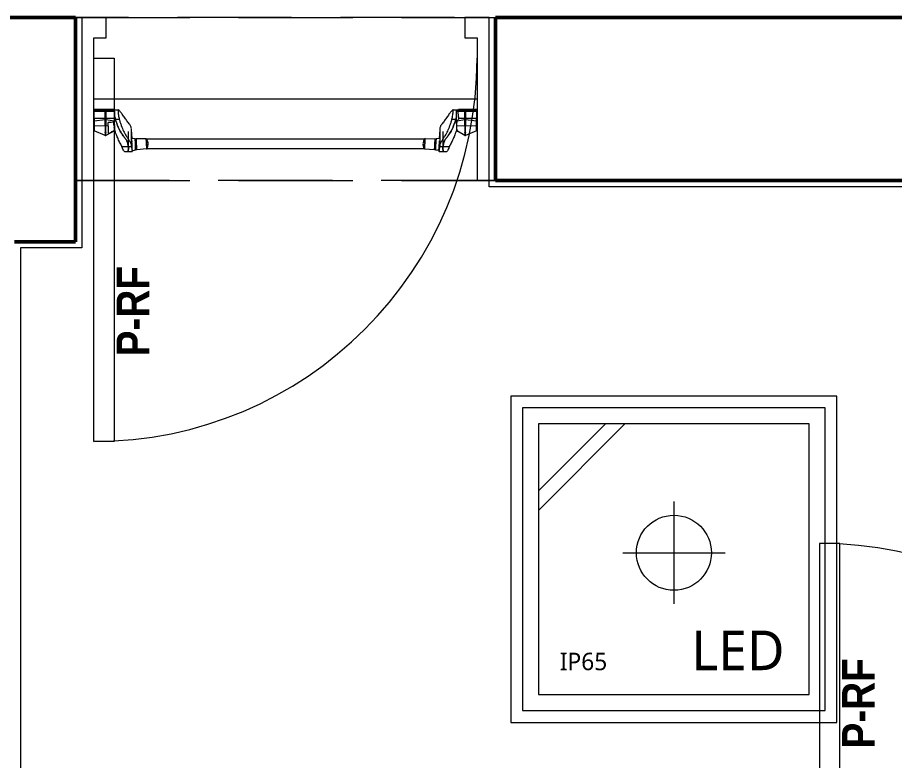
# Model space of a CAD drawing. Header units: metres. Extents: x -4 to 54.5, y -3.3 to 43.7.
# Drawn here: x 38.148 to 40.299, y 6.163 to 7.985 of the extents above; entities that cross this region are included whole.
import ezdxf

# ---------------------------------------------------------------- set-up
doc = ezdxf.new("R2010")
doc.units = ezdxf.units.M
doc.linetypes.add('Derribado', pattern=[0.4, 0.28, -0.12])
doc.layers.get('0').update_dxf_attribs({"color": 8})
for name, color, linetype, lineweight in [('A-ANNO-NOTE', 8, 'Continuous', 9), ('A-DETL', 8, 'Continuous', 9), ('A-DOOR', 8, 'Continuous', 9), ('A-DOOR-FRAM', 8, 'Continuous', 18), ('A-FLOR', 8, 'Continuous', 18), ('A-WALL', 8, 'Continuous', 9), ('S-COLS', 8, 'Continuous', 9)]:
    doc.layers.add(name, color=color, linetype=linetype, lineweight=lineweight)
doc.layers.add('IE-LUM-L-03-IP65', color=5, linetype='Continuous', lineweight=18, true_color=0x126b94)
doc.styles.add('Arial_B', font='arialbd.ttf', dxfattribs={"width": 0.85, "height": 0.08})
doc.styles.add('EI_LUM_REGULAR', font='OpenSans-Regular.ttf')

# ---------------------------------------------------------------- blocks, each defined once
blk = doc.blocks.new('ARQ-PuertaCortafuegoConBarraAntipanico - Pcf_1_00x2_425-5780695-NIV_A_S01_SÓTANO 1')
at = {"layer": 'A-DOOR', "lineweight": 18}
for p, q in [((-0.47, 0.1), (-0.42, 0.1)), ((-0.47, -0.84), (-0.47, 0.1)), ((-0.42, 0.1), (-0.42, -0.84)), ((-0.4422, -0.0257), (-0.4692, -0.0257)), ((-0.4422, -0.0258), (-0.4692, -0.0258)), ((-0.4692, -0.0283), (-0.4692, -0.0258)), ((-0.4422, -0.0283), (-0.4692, -0.0283)), ((-0.4692, -0.0283), (-0.4692, -0.0295)), ((-0.4692, -0.0295), (-0.4422, -0.0295)), ((-0.4692, -0.0477), (-0.4692, -0.0295)), ((-0.4406, -0.0257), (-0.4422, -0.0257)), ((-0.4422, -0.0257), (-0.4422, -0.0257)), ((-0.4422, -0.0258), (-0.4422, -0.0283)), ((-0.4422, -0.0283), (-0.4422, -0.0258)), ((-0.4422, -0.0258), (-0.4406, -0.0258)), ((-0.4422, -0.0295), (-0.4422, -0.0283)), ((-0.4422, -0.0283), (-0.4422, -0.0284)), ((-0.4406, -0.0283), (-0.4422, -0.0283)), ((-0.4422, -0.0289), (-0.4422, -0.0295)), ((-0.4422, -0.0295), (-0.4422, -0.0477)), ((-0.4422, -0.0477), (-0.4422, -0.0295)), ((-0.4406, -0.0295), (-0.4422, -0.0295)), ((-0.4406, -0.0257), (-0.4406, -0.0257)), ((-0.4199, -0.0257), (-0.4406, -0.0257)), ((-0.4406, -0.0258), (-0.4406, -0.0283)), ((-0.4406, -0.0283), (-0.4406, -0.0258)), ((-0.4199, -0.0258), (-0.4406, -0.0258)), ((-0.4406, -0.0284), (-0.4406, -0.0283)), ((-0.4406, -0.0283), (-0.4406, -0.0295)), ((-0.4199, -0.0283), (-0.4406, -0.0283)), ((-0.4406, -0.0295), (-0.4406, -0.0289)), ((-0.4406, -0.0295), (-0.4406, -0.0477)), ((-0.4406, -0.0295), (-0.4199, -0.0295)), ((-0.4406, -0.0477), (-0.4406, -0.0295)), ((-0.4353, -0.0262), (-0.4353, -0.0274)), ((-0.4235, -0.0262), (-0.4353, -0.0262)), ((-0.4353, -0.0274), (-0.4244, -0.0274)), ((-0.4353, -0.0276), (-0.4353, -0.0279)), ((-0.4203, -0.0276), (-0.4353, -0.0276)), ((-0.4353, -0.0279), (-0.4199, -0.0279)), ((-0.4242, -0.026), (-0.4199, -0.026)), ((-0.4199, -0.0279), (-0.4199, -0.0283)), ((-0.4199, -0.0295), (-0.4199, -0.0283)), ((-0.4199, -0.0295), (-0.4199, -0.0477)), ((-0.4198, -0.026), (-0.4102, -0.026)), ((0.4109, -0.026), (0.4205, -0.026)), ((0.4195, -0.0281), (0.4195, -0.0277)), ((0.4195, -0.06), (0.4195, -0.0281)), ((0.4206, -0.026), (0.4249, -0.026)), ((0.4401, -0.0283), (0.4207, -0.0283)), ((0.4228, -0.0267), (0.4216, -0.0272)), ((0.4222, -0.0295), (0.4401, -0.0295)), ((0.4401, -0.0257), (0.4246, -0.0257)), ((0.4401, -0.0258), (0.4246, -0.0258)), ((0.4418, -0.0257), (0.4401, -0.0257)), ((0.4401, -0.0257), (0.4401, -0.0257)), ((0.4401, -0.0258), (0.4401, -0.0283)), ((0.4401, -0.0283), (0.4401, -0.0258)), ((0.4401, -0.0258), (0.4418, -0.0258)), ((0.4401, -0.0295), (0.4401, -0.0283)), ((0.4401, -0.0283), (0.4401, -0.0284)), ((0.4418, -0.0283), (0.4401, -0.0283)), ((0.4401, -0.0289), (0.4401, -0.0295)), ((0.4401, -0.0295), (0.4401, -0.0477)), ((0.4401, -0.0477), (0.4401, -0.0295)), ((0.4418, -0.0295), (0.4401, -0.0295)), ((0.4688, -0.0257), (0.4418, -0.0257)), ((0.4418, -0.0257), (0.4418, -0.0257)), ((0.4418, -0.0283), (0.4418, -0.0258)), ((0.4688, -0.0258), (0.4418, -0.0258)), ((0.4418, -0.0258), (0.4418, -0.0283)), ((0.4418, -0.0283), (0.4418, -0.0295)), ((0.4688, -0.0283), (0.4418, -0.0283)), ((0.4418, -0.0284), (0.4418, -0.0283)), ((0.4418, -0.0295), (0.4418, -0.0289)), ((0.4418, -0.0477), (0.4418, -0.0295)), ((0.4418, -0.0295), (0.4688, -0.0295)), ((0.4418, -0.0295), (0.4418, -0.0477)), ((0.4688, -0.0258), (0.4688, -0.0283)), ((0.4688, -0.0295), (0.4688, -0.0283)), ((0.4688, -0.0295), (0.4688, -0.0477)), ((-0.4422, -0.0477), (-0.4692, -0.0477)), ((-0.4692, -0.0477), (-0.4692, -0.0544)), ((-0.4422, -0.0507), (-0.4692, -0.0544)), ((-0.4692, -0.0544), (-0.4692, -0.0667)), ((-0.4422, -0.0507), (-0.4422, -0.0477)), ((-0.4422, -0.0477), (-0.4422, -0.0507)), ((-0.4406, -0.0477), (-0.4422, -0.0477)), ((-0.4422, -0.0507), (-0.4422, -0.0494)), ((-0.4422, -0.0507), (-0.4422, -0.0659)), ((-0.4422, -0.0659), (-0.4422, -0.0507)), ((-0.4406, -0.0507), (-0.4406, -0.0477)), ((-0.4406, -0.0477), (-0.4406, -0.0507)), ((-0.4199, -0.0477), (-0.4406, -0.0477)), ((-0.4406, -0.0494), (-0.4406, -0.0507)), ((-0.4406, -0.0507), (-0.4406, -0.0659)), ((-0.4406, -0.0659), (-0.4406, -0.0507)), ((-0.4199, -0.0544), (-0.4406, -0.0507)), ((-0.4353, -0.0661), (-0.4353, -0.0578)), ((-0.4199, -0.0544), (-0.4199, -0.0477)), ((-0.4199, -0.0497), (-0.4174, -0.0497)), ((-0.4199, -0.0568), (-0.4199, -0.0544)), ((-0.4199, -0.0612), (-0.4199, -0.0627)), ((-0.4173, -0.0497), (-0.4078, -0.0497)), ((0.4085, -0.0497), (0.418, -0.0497)), ((0.4181, -0.0497), (0.4195, -0.0497)), ((0.4195, -0.06), (0.4195, -0.0623)), ((0.4195, -0.0623), (0.4195, -0.0667)), ((0.4401, -0.0507), (0.4212, -0.0541)), ((0.4401, -0.0477), (0.4248, -0.0477)), ((0.4401, -0.0507), (0.4401, -0.0477)), ((0.4401, -0.0477), (0.4401, -0.0507)), ((0.4418, -0.0477), (0.4401, -0.0477)), ((0.4401, -0.0507), (0.4401, -0.0494)), ((0.4401, -0.0507), (0.4401, -0.0659)), ((0.4401, -0.0659), (0.4401, -0.0507)), ((0.4418, -0.0477), (0.4418, -0.0494)), ((0.4418, -0.0477), (0.4418, -0.0507)), ((0.4688, -0.0477), (0.4418, -0.0477)), ((0.4418, -0.0507), (0.4418, -0.0477)), ((0.4418, -0.0659), (0.4418, -0.0507)), ((0.4688, -0.0544), (0.4418, -0.0507)), ((0.4418, -0.0507), (0.4418, -0.0659)), ((0.4688, -0.0544), (0.4688, -0.0477)), ((0.4688, -0.0667), (0.4688, -0.0544)), ((-0.4422, -0.0659), (-0.4692, -0.0667)), ((-0.4692, -0.0667), (-0.4692, -0.0779)), ((-0.4422, -0.0897), (-0.4692, -0.0779)), ((-0.4422, -0.0659), (-0.4422, -0.0817)), ((-0.4406, -0.0659), (-0.4422, -0.0659)), ((-0.4422, -0.0827), (-0.4422, -0.0816)), ((-0.4422, -0.083), (-0.4422, -0.0897)), ((-0.4406, -0.0817), (-0.4406, -0.0659)), ((-0.4353, -0.0661), (-0.4406, -0.0659)), ((-0.4199, -0.0779), (-0.4406, -0.0897)), ((-0.4406, -0.0816), (-0.4406, -0.0827)), ((-0.4406, -0.0897), (-0.4406, -0.083)), ((-0.4199, -0.0652), (-0.4199, -0.0765)), ((-0.4199, -0.0779), (-0.4199, -0.0765)), ((-0.3854, -0.1208), (-0.3854, -0.0792)), ((-0.3781, -0.1163), (-0.3781, -0.0731)), ((0.3787, -0.0731), (0.3787, -0.1163)), ((0.3861, -0.0792), (0.3861, -0.1208)), ((0.4401, -0.0659), (0.4195, -0.0667)), ((0.4195, -0.0667), (0.4195, -0.0719)), ((0.4401, -0.0897), (0.422, -0.0791)), ((0.4401, -0.0659), (0.4401, -0.0817)), ((0.4418, -0.0659), (0.4401, -0.0659)), ((0.4401, -0.0827), (0.4401, -0.0816)), ((0.4401, -0.083), (0.4401, -0.0897)), ((0.4688, -0.0667), (0.4418, -0.0659)), ((0.4418, -0.0817), (0.4418, -0.0659)), ((0.4688, -0.0779), (0.4418, -0.0897)), ((0.4418, -0.0816), (0.4418, -0.0827)), ((0.4418, -0.0897), (0.4418, -0.083)), ((0.4688, -0.0779), (0.4688, -0.0667)), ((-0.4422, -0.0897), (-0.4406, -0.0897)), ((-0.3692, -0.0977), (-0.3775, -0.0966)), ((-0.3764, -0.1059), (-0.3771, -0.099)), ((-0.3664, -0.0979), (-0.3684, -0.098)), ((-0.342, -0.0975), (-0.3664, -0.0979)), ((-0.342, -0.0975), (-0.3407, -0.0979)), ((0.3417, -0.0982), (-0.3413, -0.0982)), ((-0.3413, -0.1023), (-0.3413, -0.0982)), ((0.3425, -0.097), (0.3412, -0.0974)), ((0.3417, -0.0982), (0.3417, -0.1044)), ((0.3425, -0.097), (0.3669, -0.0974)), ((0.3669, -0.0974), (0.3689, -0.0976)), ((0.3779, -0.097), (0.3697, -0.0973)), ((0.3769, -0.0963), (0.3767, -0.0975)), ((0.4401, -0.0897), (0.4418, -0.0897)), ((-0.4013, -0.1167), (-0.3858, -0.1167)), ((-0.395, -0.1283), (-0.3874, -0.1283)), ((-0.3873, -0.1283), (-0.376, -0.1283)), ((-0.3857, -0.1167), (-0.3781, -0.1167)), ((-0.376, -0.1266), (-0.3678, -0.1247)), ((-0.376, -0.1283), (-0.3751, -0.1257)), ((-0.3751, -0.1253), (-0.3751, -0.1247)), ((-0.365, -0.1243), (-0.3671, -0.1243)), ((-0.3407, -0.1222), (-0.365, -0.1243)), ((-0.3413, -0.1212), (0.3417, -0.1212)), ((-0.3407, -0.1222), (-0.3395, -0.1217)), ((0.3412, -0.1218), (0.34, -0.1212)), ((0.3412, -0.1218), (0.3655, -0.1238)), ((0.3655, -0.1238), (0.3676, -0.1239)), ((0.3684, -0.1242), (0.3765, -0.1253)), ((0.3757, -0.1247), (0.3757, -0.123)), ((0.3757, -0.1247), (0.3758, -0.1253)), ((0.3758, -0.1257), (0.3767, -0.1283)), ((0.3764, -0.1174), (0.3764, -0.123)), ((0.3767, -0.1283), (0.388, -0.1283)), ((0.3787, -0.1167), (0.3864, -0.1167)), ((0.3865, -0.1167), (0.4019, -0.1167)), ((0.3881, -0.1283), (0.3957, -0.1283)), ((-0.42, -0.84), (-0.47, -0.84))]:
    blk.add_line(p, q, dxfattribs=at)
at = {"layer": 'A-DOOR', "lineweight": 18, "flags": 128}
for points in [[(0.4195, -0.0281), (0.4199, -0.0282), (0.4207, -0.0283)], [(0.4222, -0.0295), (0.4234, -0.0389), (0.4248, -0.0477)], [(-0.3762, -0.0963), (-0.3772, -0.086), (-0.3781, -0.0751)], [(0.3788, -0.0751), (0.3778, -0.086), (0.3769, -0.0963)], [(-0.3684, -0.098), (-0.369, -0.0979), (-0.3692, -0.0978)], [(-0.3407, -0.0979), (-0.3385, -0.1037), (-0.3376, -0.1069), (-0.3372, -0.1088)], [(0.3412, -0.0975), (0.339, -0.1032), (0.3381, -0.1064), (0.3377, -0.1084)], [(0.3689, -0.0976), (0.3695, -0.0975), (0.3697, -0.0973)], [(-0.3782, -0.1175), (-0.377, -0.1255), (-0.376, -0.1283)], [(-0.3671, -0.1243), (-0.3677, -0.1245), (-0.3678, -0.1247)], [(-0.3395, -0.1216), (-0.3379, -0.1157), (-0.3373, -0.1124), (-0.3371, -0.1104)], [(0.34, -0.1212), (0.3384, -0.1152), (0.3378, -0.112), (0.3376, -0.11)], [(0.3676, -0.1239), (0.3682, -0.124), (0.3683, -0.1242)], [(0.3767, -0.1283), (0.3777, -0.1255), (0.3788, -0.1175)]]:
    blk.add_lwpolyline(points, dxfattribs=at)
at = {"layer": 'A-DOOR', "lineweight": 18}
blk.add_arc((-0.47, 0.1), 0.94, 270, 360, dxfattribs=at)
for centre, major_axis, start_param, end_param in [((-0.3768, -0.1116), (-0.0008, 0.015), 3.714192, 5.173676), ((-0.3685, -0.1112), (-0.0007, 0.0135), 6.222091, 6.277116), ((-0.3685, -0.1112), (-0.0007, 0.0135), 3.714192, 6.070386), ((-0.3677, -0.1112), (-0.0007, 0.0132), 3.714192, 6.855784), ((-0.3677, -0.1112), (-0.0007, 0.0132), 0.572599, 1.169929), ((-0.3657, -0.1111), (-0.0007, 0.0132), 6.280511, 6.855784), ((-0.3657, -0.1111), (-0.0007, 0.0132), 0.572599, 3.144267), ((-0.3657, -0.1111), (-0.0007, 0.0132), 3.714192, 6.277935), ((-0.3413, -0.1098), (-0.0006, 0.0124), 3.714192, 6.283722), ((-0.3401, -0.1098), (-0.0006, 0.0119), 5.864478, 6.767088), ((-0.3401, -0.1098), (-0.0006, 0.0119), 4.775232, 5.73224), ((0.3406, -0.1093), (0.0006, 0.0119), 0.550945, 1.44545), ((0.3406, -0.1093), (0.0006, 0.0119), 5.710586, 6.772268), ((0.3419, -0.1094), (0.0006, 0.0124), 6.282648, 7.826661), ((0.3662, -0.1106), (0.0007, 0.0132), 0.00525, 2.568994), ((0.3662, -0.1106), (0.0007, 0.0132), 3.138918, 5.710586), ((0.3662, -0.1106), (0.0007, 0.0132), 5.710586, 6.28586), ((0.3682, -0.1107), (0.0007, 0.0132), 5.710586, 8.852179), ((0.369, -0.1108), (0.0007, 0.0135), 0.212799, 2.568994), ((0.3682, -0.1107), (0.0007, 0.0132), 5.113256, 5.710586), ((0.369, -0.1108), (0.0007, 0.0135), 0.002597, 0.061094), ((0.3772, -0.1112), (0.0007, 0.0141), 0.86827, 2.568994), ((-0.3685, -0.1112), (-0.0007, 0.0135), 2.928793, 3.714192), ((-0.3677, -0.1112), (-0.0007, 0.0132), 1.972043, 3.714192), ((-0.3657, -0.1111), (-0.0007, 0.0132), 3.146843, 3.714192), ((-0.3413, -0.1098), (-0.0006, 0.0124), 2.928793, 3.714192), ((-0.3401, -0.1098), (-0.0006, 0.0119), 3.714192, 4.733512), ((-0.3401, -0.1098), (-0.0006, 0.0119), 2.608853, 3.714192), ((0.3406, -0.1093), (0.0006, 0.0119), 1.615892, 2.568994), ((0.3406, -0.1093), (0.0006, 0.0119), 2.572338, 3.354392), ((0.3419, -0.1094), (0.0006, 0.0124), 1.550882, 2.568994), ((0.3419, -0.1094), (0.0006, 0.0124), 2.568994, 3.354392), ((0.3662, -0.1106), (0.0007, 0.0132), 2.568994, 3.136342), ((0.3682, -0.1107), (0.0007, 0.0132), 2.568994, 4.311143), ((0.369, -0.1108), (0.0007, 0.0135), 2.568994, 3.354392)]:
    blk.add_ellipse(centre, major_axis=major_axis, ratio=0.032529, start_param=start_param, end_param=end_param, dxfattribs=at)
for points in [[(-0.4244, -0.0278), (-0.4244, -0.0273), (-0.4244, -0.0269), (-0.4243, -0.0265)], [(-0.4243, -0.0265), (-0.4243, -0.0264), (-0.4242, -0.0262), (-0.4242, -0.026), (-0.4242, -0.026)], [(-0.4199, -0.026), (-0.4201, -0.0263), (-0.4202, -0.0268), (-0.4203, -0.0273)], [(-0.4202, -0.0273), (-0.4201, -0.0268), (-0.42, -0.0263), (-0.4198, -0.026)], [(-0.4102, -0.026), (-0.4103, -0.0263), (-0.4105, -0.0272), (-0.4107, -0.029), (-0.4107, -0.0311), (-0.4106, -0.0327), (-0.4105, -0.0335)], [(-0.4105, -0.0335), (-0.4103, -0.0353), (-0.4099, -0.039), (-0.409, -0.0445), (-0.4083, -0.048), (-0.4078, -0.0497)], [(-0.3942, -0.0463), (-0.3964, -0.043), (-0.4005, -0.0371), (-0.406, -0.0301), (-0.4089, -0.0271), (-0.4102, -0.026)], [(0.4109, -0.026), (0.4096, -0.0271), (0.4066, -0.0301), (0.4012, -0.0371), (0.3971, -0.043), (0.3948, -0.0463)], [(0.4085, -0.0497), (0.409, -0.048), (0.4097, -0.0445), (0.4106, -0.039), (0.411, -0.0353), (0.4112, -0.0335)], [(0.4112, -0.0335), (0.4113, -0.0327), (0.4114, -0.0311), (0.4113, -0.029), (0.4112, -0.0272), (0.411, -0.0263), (0.4109, -0.026)], [(0.4205, -0.026), (0.4207, -0.0263), (0.4208, -0.0268), (0.4208, -0.0273)], [(0.4209, -0.0273), (0.4209, -0.0268), (0.4208, -0.0263), (0.4206, -0.026)], [(0.4207, -0.0283), (0.4208, -0.0283), (0.4211, -0.0284), (0.4217, -0.0288), (0.422, -0.0293), (0.4222, -0.0295)], [(0.4246, -0.0257), (0.4246, -0.0257), (0.4246, -0.0258), (0.4246, -0.0258)], [(0.4249, -0.026), (0.4249, -0.026), (0.4249, -0.0262), (0.425, -0.0264), (0.425, -0.0265)], [(0.425, -0.0265), (0.4251, -0.0268), (0.4251, -0.0271), (0.4251, -0.0275)], [(-0.4199, -0.0568), (-0.4225, -0.0569), (-0.4276, -0.0571), (-0.4327, -0.0575), (-0.4353, -0.0578)], [(-0.4211, -0.0621), (-0.4213, -0.0606), (-0.4214, -0.0591), (-0.4216, -0.0575)], [(-0.4207, -0.0652), (-0.4207, -0.0647), (-0.4209, -0.0637), (-0.4211, -0.0626), (-0.4211, -0.0621)], [(-0.4174, -0.0497), (-0.4166, -0.0523), (-0.4149, -0.0576), (-0.413, -0.0627), (-0.412, -0.0652)], [(-0.4118, -0.0652), (-0.4129, -0.0627), (-0.4148, -0.0576), (-0.4165, -0.0523), (-0.4173, -0.0497)], [(-0.4078, -0.0497), (-0.4071, -0.0523), (-0.4055, -0.0576), (-0.4038, -0.0627), (-0.4029, -0.0652)], [(-0.3821, -0.0627), (-0.3842, -0.0599), (-0.3885, -0.0544), (-0.3923, -0.049), (-0.3942, -0.0463)], [(-0.3787, -0.0692), (-0.379, -0.0681), (-0.3799, -0.0658), (-0.3813, -0.0637), (-0.3821, -0.0627)], [(0.3827, -0.0627), (0.3819, -0.0637), (0.3806, -0.0658), (0.3797, -0.0681), (0.3794, -0.0692)], [(0.3948, -0.0463), (0.393, -0.049), (0.3891, -0.0544), (0.3849, -0.0599), (0.3827, -0.0627)], [(0.4036, -0.0652), (0.4045, -0.0627), (0.4062, -0.0576), (0.4078, -0.0523), (0.4085, -0.0497)], [(0.418, -0.0497), (0.4172, -0.0523), (0.4155, -0.0576), (0.4136, -0.0627), (0.4125, -0.0652)], [(0.4126, -0.0652), (0.4137, -0.0627), (0.4156, -0.0576), (0.4173, -0.0523), (0.4181, -0.0497)], [(0.4181, -0.0497), (0.4186, -0.048), (0.419, -0.0462), (0.4194, -0.0444)], [(0.4212, -0.0541), (0.4207, -0.0551), (0.42, -0.0571), (0.4196, -0.059), (0.4195, -0.06)], [(0.4248, -0.0477), (0.4245, -0.0487), (0.4237, -0.0504), (0.4224, -0.0525), (0.4216, -0.0536), (0.4212, -0.0541)], [(-0.4353, -0.0661), (-0.4353, -0.0697), (-0.4353, -0.076), (-0.4353, -0.0827), (-0.4353, -0.0851), (-0.4353, -0.0858)], [(-0.4353, -0.0858), (-0.4329, -0.0841), (-0.4279, -0.0809), (-0.4226, -0.0779), (-0.4199, -0.0765)], [(-0.412, -0.0652), (-0.4101, -0.0699), (-0.4059, -0.0787), (-0.4008, -0.0866), (-0.3981, -0.0904)], [(-0.398, -0.0904), (-0.4007, -0.0866), (-0.4058, -0.0787), (-0.41, -0.0699), (-0.4118, -0.0652)], [(-0.4029, -0.0652), (-0.4012, -0.0698), (-0.3976, -0.0786), (-0.3932, -0.0866), (-0.3909, -0.0904)], [(-0.3781, -0.072), (-0.3782, -0.0711), (-0.3784, -0.0701), (-0.3787, -0.0692)], [(0.3794, -0.0692), (0.3791, -0.0701), (0.3789, -0.0711), (0.3788, -0.072)], [(0.3915, -0.0904), (0.3939, -0.0866), (0.3983, -0.0786), (0.4019, -0.0698), (0.4036, -0.0652)], [(0.4125, -0.0652), (0.4106, -0.0699), (0.4065, -0.0787), (0.4014, -0.0866), (0.3987, -0.0904)], [(0.3988, -0.0904), (0.4015, -0.0866), (0.4066, -0.0787), (0.4108, -0.0699), (0.4126, -0.0652)], [(0.4195, -0.0719), (0.4199, -0.0741), (0.4208, -0.0774), (0.4216, -0.0789), (0.4219, -0.0791)], [(-0.4043, -0.1108), (-0.4061, -0.1073), (-0.4095, -0.1004), (-0.4125, -0.0937), (-0.4138, -0.0904)], [(-0.3981, -0.0904), (-0.3974, -0.0913), (-0.396, -0.0931), (-0.3946, -0.095), (-0.3939, -0.0959)], [(-0.3938, -0.0959), (-0.3946, -0.0949), (-0.3959, -0.0931), (-0.3973, -0.0913), (-0.398, -0.0904)], [(-0.3939, -0.0959), (-0.3921, -0.098), (-0.389, -0.1027), (-0.3873, -0.108), (-0.3868, -0.1108)], [(-0.3867, -0.1108), (-0.3872, -0.108), (-0.3889, -0.1027), (-0.392, -0.098), (-0.3938, -0.0959)], [(-0.3909, -0.0904), (-0.3895, -0.0926), (-0.3866, -0.0971), (-0.3836, -0.1017), (-0.3821, -0.104)], [(-0.3821, -0.104), (-0.3814, -0.1051), (-0.3802, -0.1073), (-0.3793, -0.1096), (-0.379, -0.1108)], [(0.3797, -0.1108), (0.38, -0.1096), (0.3809, -0.1073), (0.3821, -0.1051), (0.3827, -0.104)], [(0.3827, -0.104), (0.3843, -0.1017), (0.3873, -0.0971), (0.3902, -0.0926), (0.3915, -0.0904)], [(0.3945, -0.0959), (0.3927, -0.098), (0.3896, -0.1027), (0.3879, -0.108), (0.3874, -0.1108)], [(0.3875, -0.1108), (0.388, -0.108), (0.3897, -0.1027), (0.3928, -0.098), (0.3946, -0.0959)], [(0.3987, -0.0904), (0.398, -0.0913), (0.3966, -0.0931), (0.3952, -0.0949), (0.3945, -0.0959)], [(0.3946, -0.0959), (0.3953, -0.095), (0.3967, -0.0931), (0.3981, -0.0913), (0.3988, -0.0904)], [(0.4145, -0.0904), (0.4132, -0.0937), (0.4102, -0.1004), (0.4068, -0.1073), (0.405, -0.1108)], [(-0.4027, -0.1135), (-0.403, -0.1131), (-0.4035, -0.1122), (-0.404, -0.1113), (-0.4043, -0.1108)], [(-0.4016, -0.1158), (-0.4017, -0.1154), (-0.402, -0.1147), (-0.4024, -0.1139), (-0.4027, -0.1135)], [(-0.4013, -0.1167), (-0.4013, -0.1166), (-0.4014, -0.1163), (-0.4015, -0.116), (-0.4016, -0.1158)], [(-0.3951, -0.1283), (-0.3956, -0.1282), (-0.3967, -0.1272), (-0.3987, -0.1233), (-0.4004, -0.1192), (-0.4013, -0.1167)], [(-0.3856, -0.1231), (-0.3858, -0.1246), (-0.3864, -0.1269), (-0.3869, -0.128), (-0.3872, -0.1282)], [(-0.3871, -0.1282), (-0.3868, -0.128), (-0.3863, -0.1269), (-0.3857, -0.1246), (-0.3855, -0.1231)], [(-0.3868, -0.1108), (-0.3868, -0.1109), (-0.3868, -0.111), (-0.3868, -0.1111), (-0.3868, -0.1112)], [(-0.3868, -0.1112), (-0.3866, -0.1123), (-0.3862, -0.1144), (-0.3859, -0.116), (-0.3858, -0.1167)], [(-0.3867, -0.1111), (-0.3867, -0.1111), (-0.3867, -0.111), (-0.3867, -0.1109), (-0.3867, -0.1108)], [(-0.3858, -0.1167), (-0.3856, -0.118), (-0.3853, -0.1203), (-0.3854, -0.1222), (-0.3856, -0.1231)], [(-0.3853, -0.1202), (-0.3853, -0.1192), (-0.3855, -0.118), (-0.3857, -0.1167)], [(-0.3855, -0.1231), (-0.3854, -0.1224), (-0.3853, -0.1216), (-0.3853, -0.1208)], [(-0.379, -0.1108), (-0.3787, -0.112), (-0.3782, -0.1142), (-0.378, -0.116), (-0.3781, -0.1167)], [(-0.3781, -0.1167), (-0.3781, -0.1169), (-0.3781, -0.1171), (-0.3781, -0.1174), (-0.3782, -0.1175)], [(0.3787, -0.1167), (0.3787, -0.116), (0.3788, -0.1142), (0.3793, -0.112), (0.3797, -0.1108)], [(0.3788, -0.1175), (0.3788, -0.1174), (0.3788, -0.1171), (0.3788, -0.1169), (0.3787, -0.1167)], [(0.3864, -0.1167), (0.3861, -0.118), (0.386, -0.1192), (0.386, -0.1202)], [(0.386, -0.1208), (0.386, -0.1216), (0.386, -0.1224), (0.3862, -0.1231)], [(0.3863, -0.1231), (0.3861, -0.1222), (0.386, -0.1203), (0.3862, -0.118), (0.3865, -0.1167)], [(0.3862, -0.1231), (0.3864, -0.1246), (0.3869, -0.1269), (0.3875, -0.128), (0.3877, -0.1282)], [(0.3878, -0.1282), (0.3876, -0.128), (0.387, -0.1269), (0.3865, -0.1246), (0.3863, -0.1231)], [(0.3873, -0.1111), (0.3871, -0.1123), (0.3868, -0.1143), (0.3865, -0.116), (0.3864, -0.1167)], [(0.3865, -0.1167), (0.3866, -0.116), (0.3869, -0.1144), (0.3872, -0.1123), (0.3874, -0.1112)], [(0.3874, -0.1108), (0.3874, -0.1109), (0.3874, -0.111), (0.3874, -0.1111), (0.3873, -0.1111)], [(0.3874, -0.1112), (0.3875, -0.1111), (0.3875, -0.111), (0.3875, -0.1109), (0.3875, -0.1108)], [(0.4019, -0.1167), (0.401, -0.1192), (0.3994, -0.1233), (0.3974, -0.1272), (0.3963, -0.1282), (0.3958, -0.1283)], [(0.4022, -0.1158), (0.4022, -0.116), (0.4021, -0.1163), (0.402, -0.1166), (0.4019, -0.1167)], [(0.4034, -0.1135), (0.4031, -0.1139), (0.4026, -0.1147), (0.4023, -0.1154), (0.4022, -0.1158)], [(0.405, -0.1108), (0.4047, -0.1113), (0.4042, -0.1122), (0.4037, -0.1131), (0.4034, -0.1135)]]:
    blk.add_open_spline(points, degree=3, dxfattribs=at)
for points, knots in [([(-0.4173, -0.0497), (-0.4178, -0.048), (-0.4186, -0.0445), (-0.4194, -0.0398), (-0.4198, -0.037), (-0.4199, -0.036)], [0, 0, 0, 0, 0.3333333, 0.6666667, 0.8492094, 0.8492094, 0.8492094, 0.8492094]), ([(-0.4199, -0.0369), (-0.4198, -0.0376), (-0.4195, -0.0401), (-0.4187, -0.0445), (-0.4179, -0.048), (-0.4174, -0.0497)], [0.2039834, 0.2039834, 0.2039834, 0.2039834, 0.3333333, 0.6666667, 1, 1, 1, 1]), ([(0.4195, -0.0432), (0.4194, -0.0436), (0.419, -0.0458), (0.4185, -0.048), (0.418, -0.0497)], [0.5889567, 0.5889567, 0.5889567, 0.5889567, 0.6666667, 1, 1, 1, 1]), ([(-0.4138, -0.0904), (-0.4154, -0.0866), (-0.4177, -0.0797), (-0.4194, -0.0722), (-0.42, -0.069)], [0, 0, 0, 0, 0.5, 0.8628194, 0.8628194, 0.8628194, 0.8628194]), ([(0.4199, -0.073), (0.4195, -0.0748), (0.418, -0.0809), (0.4161, -0.0866), (0.4145, -0.0904)], [0.2898785, 0.2898785, 0.2898785, 0.2898785, 0.5, 1, 1, 1, 1]), ([(-0.3858, -0.1162), (-0.3859, -0.1156), (-0.3861, -0.1141), (-0.3865, -0.1123), (-0.3867, -0.1111)], [0.11269, 0.11269, 0.11269, 0.11269, 0.5, 1, 1, 1, 1])]:
    blk.add_open_spline(points, degree=3, knots=knots, dxfattribs=at)
at = {"layer": 'A-DOOR-FRAM'}
for p, q in [((-0.44, 0.2), (-0.5, 0.2)), ((-0.5, 0.2), (-0.5, -0.2)), ((-0.44, 0.15), (-0.44, 0.2)), ((0.5, 0.2), (0.44, 0.2)), ((0.44, 0.2), (0.44, 0.15)), ((0.5, -0.2), (0.5, 0.2)), ((-0.47, -0.2), (-0.47, 0.15)), ((-0.47, 0.15), (-0.44, 0.15)), ((0.44, 0.15), (0.47, 0.15)), ((0.47, 0.15), (0.47, -0.2)), ((-0.5, -0.2), (-0.47, -0.2)), ((0.47, -0.2), (0.5, -0.2))]:
    blk.add_line(p, q, dxfattribs=at)
blk = doc.blocks.new('ARQ-PuertaCortafuegoConBarraAntipanico - Pcf_1_00x2_425-5780693-NIV_A_S01_SÓTANO 1')
at = {"layer": 'A-DOOR', "lineweight": 18}
for p, q in [((-0.47, 0.915), (-0.47, -0.025)), ((-0.42, 0.915), (-0.47, 0.915)), ((-0.42, -0.025), (-0.42, 0.915)), ((-0.3858, 0.1167), (-0.4013, 0.1167)), ((-0.3874, 0.1283), (-0.395, 0.1283)), ((-0.376, 0.1283), (-0.3873, 0.1283)), ((-0.3781, 0.1167), (-0.3857, 0.1167)), ((-0.3854, 0.0792), (-0.3854, 0.1208)), ((-0.3781, 0.0731), (-0.3781, 0.1163)), ((-0.3751, 0.1257), (-0.376, 0.1283)), ((-0.3678, 0.1247), (-0.376, 0.1266)), ((-0.3758, 0.1171), (-0.3758, 0.1242)), ((-0.3751, 0.1247), (-0.3751, 0.1253)), ((-0.365, 0.1243), (-0.3671, 0.1243)), ((-0.3407, 0.1222), (-0.365, 0.1243)), ((0.3417, 0.1212), (-0.3413, 0.1212)), ((-0.3407, 0.1222), (-0.3395, 0.1217)), ((0.3412, 0.1218), (0.34, 0.1212)), ((0.3412, 0.1218), (0.3655, 0.1238)), ((0.3655, 0.1238), (0.3676, 0.1239)), ((0.3765, 0.1253), (0.3684, 0.1242)), ((0.3758, 0.1253), (0.3757, 0.1247)), ((0.3757, 0.123), (0.3757, 0.1247)), ((0.3767, 0.1283), (0.3758, 0.1257)), ((0.388, 0.1283), (0.3767, 0.1283)), ((0.3864, 0.1167), (0.3787, 0.1167)), ((0.3787, 0.1163), (0.3787, 0.0731)), ((0.3861, 0.1208), (0.3861, 0.0792)), ((0.4019, 0.1167), (0.3865, 0.1167)), ((0.3957, 0.1283), (0.3881, 0.1283)), ((-0.4422, 0.0897), (-0.4692, 0.0779)), ((-0.4406, 0.0897), (-0.4422, 0.0897)), ((-0.4422, 0.0897), (-0.4422, 0.083)), ((-0.4406, 0.083), (-0.4406, 0.0897)), ((-0.4199, 0.0779), (-0.4406, 0.0897)), ((-0.3775, 0.0966), (-0.3692, 0.0977)), ((-0.3764, 0.1059), (-0.3771, 0.099)), ((-0.3664, 0.0979), (-0.3684, 0.098)), ((-0.342, 0.0975), (-0.3664, 0.0979)), ((-0.342, 0.0975), (-0.3407, 0.0979)), ((-0.3413, 0.0982), (-0.3413, 0.1023)), ((-0.3413, 0.0982), (0.3417, 0.0982)), ((0.3425, 0.097), (0.3412, 0.0974)), ((0.3417, 0.1044), (0.3417, 0.0982)), ((0.3425, 0.097), (0.3669, 0.0974)), ((0.3669, 0.0974), (0.3689, 0.0976)), ((0.3697, 0.0973), (0.3779, 0.097)), ((0.3767, 0.0975), (0.3769, 0.0963)), ((0.3769, 0.1058), (0.3776, 0.0993)), ((0.4401, 0.0897), (0.422, 0.0791)), ((0.4418, 0.0897), (0.4401, 0.0897)), ((0.4401, 0.0897), (0.4401, 0.083)), ((0.4688, 0.0779), (0.4418, 0.0897)), ((0.4418, 0.083), (0.4418, 0.0897)), ((-0.4692, 0.0779), (-0.4692, 0.0667)), ((-0.4692, 0.0667), (-0.4422, 0.0659)), ((-0.4692, 0.0667), (-0.4692, 0.0544)), ((-0.4422, 0.0816), (-0.4422, 0.0827)), ((-0.4422, 0.0817), (-0.4422, 0.0659)), ((-0.4422, 0.0659), (-0.4422, 0.0507)), ((-0.4422, 0.0507), (-0.4422, 0.0659)), ((-0.4422, 0.0659), (-0.4406, 0.0659)), ((-0.4406, 0.0827), (-0.4406, 0.0816)), ((-0.4406, 0.0659), (-0.4406, 0.0817)), ((-0.4406, 0.0659), (-0.4353, 0.0661)), ((-0.4406, 0.0659), (-0.4406, 0.0507)), ((-0.4406, 0.0507), (-0.4406, 0.0659)), ((-0.4353, 0.0578), (-0.4353, 0.0661)), ((-0.4199, 0.0765), (-0.4199, 0.0779)), ((-0.4199, 0.0765), (-0.4199, 0.0652)), ((0.4195, 0.0719), (0.4195, 0.0667)), ((0.4195, 0.0667), (0.4401, 0.0659)), ((0.4195, 0.0667), (0.4195, 0.0623)), ((0.4401, 0.0816), (0.4401, 0.0827)), ((0.4401, 0.0817), (0.4401, 0.0659)), ((0.4401, 0.0659), (0.4401, 0.0507)), ((0.4401, 0.0507), (0.4401, 0.0659)), ((0.4401, 0.0659), (0.4418, 0.0659)), ((0.4418, 0.0827), (0.4418, 0.0816)), ((0.4418, 0.0659), (0.4418, 0.0817)), ((0.4418, 0.0659), (0.4688, 0.0667)), ((0.4418, 0.0507), (0.4418, 0.0659)), ((0.4418, 0.0659), (0.4418, 0.0507)), ((0.4688, 0.0667), (0.4688, 0.0779)), ((0.4688, 0.0544), (0.4688, 0.0667)), ((-0.4692, 0.0544), (-0.4422, 0.0507)), ((-0.4692, 0.0544), (-0.4692, 0.0477)), ((-0.4692, 0.0477), (-0.4422, 0.0477)), ((-0.4692, 0.0295), (-0.4692, 0.0477)), ((-0.4422, 0.0494), (-0.4422, 0.0507)), ((-0.4422, 0.0477), (-0.4422, 0.0507)), ((-0.4422, 0.0507), (-0.4422, 0.0477)), ((-0.4422, 0.0477), (-0.4422, 0.0295)), ((-0.4422, 0.0295), (-0.4422, 0.0477)), ((-0.4422, 0.0477), (-0.4406, 0.0477)), ((-0.4406, 0.0507), (-0.4199, 0.0544)), ((-0.4406, 0.0477), (-0.4406, 0.0507)), ((-0.4406, 0.0507), (-0.4406, 0.0494)), ((-0.4406, 0.0507), (-0.4406, 0.0477)), ((-0.4406, 0.0477), (-0.4406, 0.0295)), ((-0.4406, 0.0477), (-0.4199, 0.0477)), ((-0.4406, 0.0295), (-0.4406, 0.0477)), ((-0.4199, 0.0627), (-0.4199, 0.0612)), ((-0.4199, 0.0544), (-0.4199, 0.0568)), ((-0.4199, 0.0477), (-0.4199, 0.0544)), ((-0.4174, 0.0497), (-0.4199, 0.0497)), ((-0.4199, 0.0477), (-0.4199, 0.0295)), ((-0.4078, 0.0497), (-0.4173, 0.0497)), ((0.418, 0.0497), (0.4085, 0.0497)), ((0.4195, 0.0497), (0.4181, 0.0497)), ((0.4195, 0.0623), (0.4195, 0.06)), ((0.4195, 0.0281), (0.4195, 0.06)), ((0.4212, 0.0541), (0.4401, 0.0507)), ((0.4248, 0.0477), (0.4401, 0.0477)), ((0.4401, 0.0494), (0.4401, 0.0507)), ((0.4401, 0.0477), (0.4401, 0.0507)), ((0.4401, 0.0507), (0.4401, 0.0477)), ((0.4401, 0.0477), (0.4401, 0.0295)), ((0.4401, 0.0295), (0.4401, 0.0477)), ((0.4401, 0.0477), (0.4418, 0.0477)), ((0.4418, 0.0507), (0.4688, 0.0544)), ((0.4418, 0.0507), (0.4418, 0.0477)), ((0.4418, 0.0477), (0.4418, 0.0507)), ((0.4418, 0.0494), (0.4418, 0.0477)), ((0.4418, 0.0477), (0.4688, 0.0477)), ((0.4418, 0.0295), (0.4418, 0.0477)), ((0.4418, 0.0477), (0.4418, 0.0295)), ((0.4688, 0.0477), (0.4688, 0.0544)), ((0.4688, 0.0477), (0.4688, 0.0295)), ((-0.4422, 0.0295), (-0.4692, 0.0295)), ((-0.4692, 0.0295), (-0.4692, 0.0283)), ((-0.4692, 0.0283), (-0.4422, 0.0283)), ((-0.4692, 0.0258), (-0.4692, 0.0283)), ((-0.4692, 0.0258), (-0.4422, 0.0258)), ((-0.4692, 0.0257), (-0.4422, 0.0257)), ((-0.4422, 0.0283), (-0.4422, 0.0295)), ((-0.4422, 0.0295), (-0.4422, 0.0289)), ((-0.4422, 0.0295), (-0.4406, 0.0295)), ((-0.4422, 0.0284), (-0.4422, 0.0283)), ((-0.4422, 0.0283), (-0.4422, 0.0258)), ((-0.4422, 0.0258), (-0.4422, 0.0283)), ((-0.4422, 0.0283), (-0.4406, 0.0283)), ((-0.4406, 0.0258), (-0.4422, 0.0258)), ((-0.4422, 0.0257), (-0.4406, 0.0257)), ((-0.4422, 0.0257), (-0.4422, 0.0257)), ((-0.4406, 0.0289), (-0.4406, 0.0295)), ((-0.4406, 0.0295), (-0.4406, 0.0283)), ((-0.4199, 0.0295), (-0.4406, 0.0295)), ((-0.4406, 0.0283), (-0.4406, 0.0284)), ((-0.4406, 0.0283), (-0.4406, 0.0258)), ((-0.4406, 0.0283), (-0.4199, 0.0283)), ((-0.4406, 0.0258), (-0.4406, 0.0283)), ((-0.4406, 0.0258), (-0.4199, 0.0258)), ((-0.4406, 0.0257), (-0.4406, 0.0257)), ((-0.4406, 0.0257), (-0.4199, 0.0257)), ((-0.4353, 0.0279), (-0.4353, 0.0276)), ((-0.4199, 0.0279), (-0.4353, 0.0279)), ((-0.4353, 0.0276), (-0.4203, 0.0276)), ((-0.4353, 0.0274), (-0.4353, 0.0262)), ((-0.4244, 0.0274), (-0.4353, 0.0274)), ((-0.4353, 0.0262), (-0.4235, 0.0262)), ((-0.4199, 0.026), (-0.4242, 0.026)), ((-0.4199, 0.0283), (-0.4199, 0.0295)), ((-0.4199, 0.0283), (-0.4199, 0.0279)), ((-0.4102, 0.026), (-0.4198, 0.026)), ((0.4205, 0.026), (0.4109, 0.026)), ((0.4195, 0.0277), (0.4195, 0.0281)), ((0.4249, 0.026), (0.4206, 0.026)), ((0.4207, 0.0283), (0.4401, 0.0283)), ((0.4216, 0.0272), (0.4228, 0.0267)), ((0.4401, 0.0295), (0.4222, 0.0295)), ((0.4246, 0.0258), (0.4401, 0.0258)), ((0.4246, 0.0257), (0.4401, 0.0257)), ((0.4401, 0.0283), (0.4401, 0.0295)), ((0.4401, 0.0295), (0.4401, 0.0289)), ((0.4401, 0.0295), (0.4418, 0.0295)), ((0.4401, 0.0284), (0.4401, 0.0283)), ((0.4401, 0.0283), (0.4401, 0.0258)), ((0.4401, 0.0258), (0.4401, 0.0283)), ((0.4401, 0.0283), (0.4418, 0.0283)), ((0.4418, 0.0258), (0.4401, 0.0258)), ((0.4401, 0.0257), (0.4418, 0.0257)), ((0.4401, 0.0257), (0.4401, 0.0257)), ((0.4418, 0.0295), (0.4418, 0.0283)), ((0.4688, 0.0295), (0.4418, 0.0295)), ((0.4418, 0.0289), (0.4418, 0.0295)), ((0.4418, 0.0283), (0.4418, 0.0284)), ((0.4418, 0.0283), (0.4688, 0.0283)), ((0.4418, 0.0258), (0.4418, 0.0283)), ((0.4418, 0.0283), (0.4418, 0.0258)), ((0.4418, 0.0258), (0.4688, 0.0258)), ((0.4418, 0.0257), (0.4688, 0.0257)), ((0.4418, 0.0257), (0.4418, 0.0257)), ((0.4688, 0.0283), (0.4688, 0.0295)), ((0.4688, 0.0283), (0.4688, 0.0258)), ((-0.47, -0.025), (-0.42, -0.025))]:
    blk.add_line(p, q, dxfattribs=at)
at = {"layer": 'A-DOOR', "lineweight": 18, "flags": 128}
for points in [[(-0.376, 0.1283), (-0.377, 0.1255), (-0.3782, 0.1175)], [(-0.3671, 0.1243), (-0.3677, 0.1245), (-0.3678, 0.1247)], [(-0.3407, 0.0979), (-0.3385, 0.1037), (-0.3376, 0.1069), (-0.3372, 0.1088)], [(-0.3395, 0.1216), (-0.3379, 0.1157), (-0.3373, 0.1124), (-0.3371, 0.1104)], [(0.34, 0.1212), (0.3384, 0.1152), (0.3378, 0.112), (0.3376, 0.11)], [(0.3412, 0.0975), (0.339, 0.1032), (0.3381, 0.1064), (0.3377, 0.1084)], [(0.3676, 0.1239), (0.3682, 0.124), (0.3683, 0.1242)], [(0.3788, 0.1175), (0.3777, 0.1255), (0.3767, 0.1283)], [(-0.3781, 0.0751), (-0.3772, 0.086), (-0.3762, 0.0963)], [(-0.3684, 0.098), (-0.369, 0.0979), (-0.3692, 0.0978)], [(0.3689, 0.0976), (0.3695, 0.0975), (0.3697, 0.0973)], [(0.3769, 0.0963), (0.3778, 0.086), (0.3788, 0.0751)], [(0.4248, 0.0477), (0.4234, 0.0389), (0.4222, 0.0295)], [(0.4207, 0.0283), (0.4199, 0.0282), (0.4195, 0.0281)]]:
    blk.add_lwpolyline(points, dxfattribs=at)
at = {"layer": 'A-DOOR', "lineweight": 18}
blk.add_arc((-0.47, -0.025), 0.94, 0, 90, dxfattribs=at)
for centre, major_axis, start_param, end_param in [((-0.3768, 0.1116), (0.0008, 0.015), 4.251102, 5.710586), ((-0.3685, 0.1112), (0.0007, 0.0135), 3.354392, 5.710586), ((-0.3677, 0.1112), (0.0007, 0.0132), 2.568994, 5.710586), ((-0.3685, 0.1112), (0.0007, 0.0135), 5.710586, 6.495985), ((-0.3677, 0.1112), (0.0007, 0.0132), 5.710586, 7.452735), ((-0.3657, 0.1111), (0.0007, 0.0132), 6.280511, 8.852179), ((-0.3657, 0.1111), (0.0007, 0.0132), 3.146843, 5.710586), ((-0.3657, 0.1111), (0.0007, 0.0132), 5.710586, 6.277935), ((-0.3413, 0.1098), (0.0006, 0.0124), 3.141055, 5.710586), ((-0.3413, 0.1098), (0.0006, 0.0124), 5.710586, 6.495985), ((-0.3401, 0.1098), (0.0006, 0.0119), 3.692538, 4.649546), ((-0.3401, 0.1098), (0.0006, 0.0119), 5.710586, 6.815925), ((-0.3401, 0.1098), (0.0006, 0.0119), 4.691266, 5.710586), ((0.3406, 0.1093), (-0.0006, 0.0119), 5.822598, 6.85244), ((0.3406, 0.1093), (-0.0006, 0.0119), 0.572599, 1.525701), ((0.3406, 0.1093), (-0.0006, 0.0119), 1.696143, 2.590648), ((0.3419, 0.1094), (-0.0006, 0.0124), 6.070386, 6.855784), ((0.3419, 0.1094), (-0.0006, 0.0124), 0.572599, 1.590711), ((0.3419, 0.1094), (-0.0006, 0.0124), 1.598117, 3.14213), ((0.3662, 0.1106), (-0.0007, 0.0132), 0.00525, 0.572599), ((0.3662, 0.1106), (-0.0007, 0.0132), 0.572599, 3.136342), ((0.3662, 0.1106), (-0.0007, 0.0132), 3.714192, 6.28586), ((0.3682, 0.1107), (-0.0007, 0.0132), 5.113635, 6.855784), ((0.3682, 0.1107), (-0.0007, 0.0132), 0.572599, 3.714192), ((0.369, 0.1108), (-0.0007, 0.0135), 6.070386, 6.855784), ((0.369, 0.1108), (-0.0007, 0.0135), 0.572599, 2.928793), ((0.3772, 0.1112), (-0.0007, 0.0141), 0.572599, 2.273323), ((-0.3685, 0.1112), (0.0007, 0.0135), 3.147662, 3.202687), ((-0.3677, 0.1112), (0.0007, 0.0132), 1.971664, 2.568994), ((-0.3657, 0.1111), (0.0007, 0.0132), 2.568994, 3.144267), ((-0.3401, 0.1098), (0.0006, 0.0119), 2.65769, 3.5603), ((0.3406, 0.1093), (-0.0006, 0.0119), 2.65251, 3.714192), ((0.3662, 0.1106), (-0.0007, 0.0132), 3.138918, 3.714192), ((0.3682, 0.1107), (-0.0007, 0.0132), 3.714192, 4.311522), ((0.369, 0.1108), (-0.0007, 0.0135), 3.080498, 3.138996)]:
    blk.add_ellipse(centre, major_axis=major_axis, ratio=0.032529, start_param=start_param, end_param=end_param, dxfattribs=at)
for points in [[(-0.4138, 0.0904), (-0.4125, 0.0937), (-0.4095, 0.1004), (-0.4061, 0.1073), (-0.4043, 0.1108)], [(-0.4043, 0.1108), (-0.404, 0.1113), (-0.4035, 0.1122), (-0.403, 0.1131), (-0.4027, 0.1135)], [(-0.4027, 0.1135), (-0.4024, 0.1139), (-0.402, 0.1147), (-0.4017, 0.1154), (-0.4016, 0.1158)], [(-0.4016, 0.1158), (-0.4015, 0.116), (-0.4014, 0.1163), (-0.4013, 0.1166), (-0.4013, 0.1167)], [(-0.4013, 0.1167), (-0.4004, 0.1192), (-0.3987, 0.1233), (-0.3967, 0.1272), (-0.3956, 0.1282), (-0.3951, 0.1283)], [(-0.3868, 0.1108), (-0.3873, 0.108), (-0.389, 0.1027), (-0.3921, 0.098), (-0.3939, 0.0959)], [(-0.3938, 0.0959), (-0.392, 0.098), (-0.3889, 0.1027), (-0.3872, 0.108), (-0.3867, 0.1108)], [(-0.3872, 0.1282), (-0.3869, 0.128), (-0.3864, 0.1269), (-0.3858, 0.1246), (-0.3856, 0.1231)], [(-0.3855, 0.1231), (-0.3857, 0.1246), (-0.3863, 0.1269), (-0.3868, 0.128), (-0.3871, 0.1282)], [(-0.3858, 0.1167), (-0.3859, 0.116), (-0.3862, 0.1144), (-0.3866, 0.1123), (-0.3868, 0.1112)], [(-0.3868, 0.1112), (-0.3868, 0.1111), (-0.3868, 0.111), (-0.3868, 0.1109), (-0.3868, 0.1108)], [(-0.3867, 0.1108), (-0.3867, 0.1109), (-0.3867, 0.111), (-0.3867, 0.1111), (-0.3867, 0.1111)], [(-0.3856, 0.1231), (-0.3854, 0.1222), (-0.3853, 0.1203), (-0.3856, 0.118), (-0.3858, 0.1167)], [(-0.3857, 0.1167), (-0.3855, 0.118), (-0.3853, 0.1192), (-0.3853, 0.1202)], [(-0.3853, 0.1208), (-0.3853, 0.1216), (-0.3854, 0.1224), (-0.3855, 0.1231)], [(-0.379, 0.1108), (-0.3793, 0.1096), (-0.3802, 0.1073), (-0.3814, 0.1051), (-0.3821, 0.104)], [(-0.3781, 0.1167), (-0.378, 0.116), (-0.3782, 0.1142), (-0.3787, 0.112), (-0.379, 0.1108)], [(-0.3782, 0.1175), (-0.3781, 0.1174), (-0.3781, 0.1171), (-0.3781, 0.1169), (-0.3781, 0.1167)], [(0.3787, 0.1167), (0.3788, 0.1169), (0.3788, 0.1171), (0.3788, 0.1174), (0.3788, 0.1175)], [(0.3797, 0.1108), (0.3793, 0.112), (0.3788, 0.1142), (0.3787, 0.116), (0.3787, 0.1167)], [(0.3827, 0.104), (0.3821, 0.1051), (0.3809, 0.1073), (0.38, 0.1096), (0.3797, 0.1108)], [(0.3862, 0.1231), (0.386, 0.1224), (0.386, 0.1216), (0.386, 0.1208)], [(0.386, 0.1202), (0.386, 0.1192), (0.3861, 0.118), (0.3864, 0.1167)], [(0.3865, 0.1167), (0.3862, 0.118), (0.386, 0.1203), (0.3861, 0.1222), (0.3863, 0.1231)], [(0.3877, 0.1282), (0.3875, 0.128), (0.3869, 0.1269), (0.3864, 0.1246), (0.3862, 0.1231)], [(0.3863, 0.1231), (0.3865, 0.1246), (0.387, 0.1269), (0.3876, 0.128), (0.3878, 0.1282)], [(0.3864, 0.1167), (0.3865, 0.116), (0.3868, 0.1143), (0.3871, 0.1123), (0.3873, 0.1111)], [(0.3874, 0.1112), (0.3872, 0.1123), (0.3869, 0.1144), (0.3866, 0.116), (0.3865, 0.1167)], [(0.3873, 0.1111), (0.3874, 0.1111), (0.3874, 0.111), (0.3874, 0.1109), (0.3874, 0.1108)], [(0.3875, 0.1108), (0.3875, 0.1109), (0.3875, 0.111), (0.3875, 0.1111), (0.3874, 0.1112)], [(0.3874, 0.1108), (0.3879, 0.108), (0.3896, 0.1027), (0.3927, 0.098), (0.3945, 0.0959)], [(0.3946, 0.0959), (0.3928, 0.098), (0.3897, 0.1027), (0.388, 0.108), (0.3875, 0.1108)], [(0.3958, 0.1283), (0.3963, 0.1282), (0.3974, 0.1272), (0.3994, 0.1233), (0.401, 0.1192), (0.4019, 0.1167)], [(0.4019, 0.1167), (0.402, 0.1166), (0.4021, 0.1163), (0.4022, 0.116), (0.4022, 0.1158)], [(0.4022, 0.1158), (0.4023, 0.1154), (0.4026, 0.1147), (0.4031, 0.1139), (0.4034, 0.1135)], [(0.4034, 0.1135), (0.4037, 0.1131), (0.4042, 0.1122), (0.4047, 0.1113), (0.405, 0.1108)], [(0.405, 0.1108), (0.4068, 0.1073), (0.4102, 0.1004), (0.4132, 0.0937), (0.4145, 0.0904)], [(-0.3981, 0.0904), (-0.4008, 0.0866), (-0.4059, 0.0787), (-0.4101, 0.0699), (-0.412, 0.0652)], [(-0.4118, 0.0652), (-0.41, 0.0699), (-0.4058, 0.0787), (-0.4007, 0.0866), (-0.398, 0.0904)], [(-0.3909, 0.0904), (-0.3932, 0.0866), (-0.3976, 0.0786), (-0.4012, 0.0698), (-0.4029, 0.0652)], [(-0.3939, 0.0959), (-0.3946, 0.095), (-0.396, 0.0931), (-0.3974, 0.0913), (-0.3981, 0.0904)], [(-0.398, 0.0904), (-0.3973, 0.0913), (-0.3959, 0.0931), (-0.3946, 0.0949), (-0.3938, 0.0959)], [(-0.3821, 0.104), (-0.3836, 0.1017), (-0.3866, 0.0971), (-0.3895, 0.0926), (-0.3909, 0.0904)], [(0.3915, 0.0904), (0.3902, 0.0926), (0.3873, 0.0971), (0.3843, 0.1017), (0.3827, 0.104)], [(0.4036, 0.0652), (0.4019, 0.0698), (0.3983, 0.0786), (0.3939, 0.0866), (0.3915, 0.0904)], [(0.3945, 0.0959), (0.3952, 0.0949), (0.3966, 0.0931), (0.398, 0.0913), (0.3987, 0.0904)], [(0.3988, 0.0904), (0.3981, 0.0913), (0.3967, 0.0931), (0.3953, 0.095), (0.3946, 0.0959)], [(0.3987, 0.0904), (0.4014, 0.0866), (0.4065, 0.0787), (0.4106, 0.0699), (0.4125, 0.0652)], [(0.4126, 0.0652), (0.4108, 0.0699), (0.4066, 0.0787), (0.4015, 0.0866), (0.3988, 0.0904)], [(-0.4353, 0.0858), (-0.4353, 0.0851), (-0.4353, 0.0827), (-0.4353, 0.076), (-0.4353, 0.0697), (-0.4353, 0.0661)], [(-0.4199, 0.0765), (-0.4226, 0.0779), (-0.4279, 0.0809), (-0.4329, 0.0841), (-0.4353, 0.0858)], [(-0.4211, 0.0621), (-0.4211, 0.0626), (-0.4209, 0.0637), (-0.4207, 0.0647), (-0.4207, 0.0652)], [(-0.412, 0.0652), (-0.413, 0.0627), (-0.4149, 0.0576), (-0.4166, 0.0523), (-0.4174, 0.0497)], [(-0.4173, 0.0497), (-0.4165, 0.0523), (-0.4148, 0.0576), (-0.4129, 0.0627), (-0.4118, 0.0652)], [(-0.4029, 0.0652), (-0.4038, 0.0627), (-0.4055, 0.0576), (-0.4071, 0.0523), (-0.4078, 0.0497)], [(-0.3821, 0.0627), (-0.3813, 0.0637), (-0.3799, 0.0658), (-0.379, 0.0681), (-0.3787, 0.0692)], [(-0.3787, 0.0692), (-0.3784, 0.0701), (-0.3782, 0.0711), (-0.3781, 0.072)], [(0.3788, 0.072), (0.3789, 0.0711), (0.3791, 0.0701), (0.3794, 0.0692)], [(0.3794, 0.0692), (0.3797, 0.0681), (0.3806, 0.0658), (0.3819, 0.0637), (0.3827, 0.0627)], [(0.4085, 0.0497), (0.4078, 0.0523), (0.4062, 0.0576), (0.4045, 0.0627), (0.4036, 0.0652)], [(0.4125, 0.0652), (0.4136, 0.0627), (0.4155, 0.0576), (0.4172, 0.0523), (0.418, 0.0497)], [(0.4181, 0.0497), (0.4173, 0.0523), (0.4156, 0.0576), (0.4137, 0.0627), (0.4126, 0.0652)], [(0.4219, 0.0791), (0.4216, 0.0789), (0.4208, 0.0774), (0.4199, 0.0741), (0.4195, 0.0719)], [(-0.4353, 0.0578), (-0.4327, 0.0575), (-0.4276, 0.0571), (-0.4225, 0.0569), (-0.4199, 0.0568)], [(-0.4216, 0.0575), (-0.4214, 0.0591), (-0.4213, 0.0606), (-0.4211, 0.0621)], [(-0.4078, 0.0497), (-0.4083, 0.048), (-0.409, 0.0445), (-0.4099, 0.039), (-0.4103, 0.0353), (-0.4105, 0.0335)], [(-0.4102, 0.026), (-0.4089, 0.0271), (-0.406, 0.0301), (-0.4005, 0.0371), (-0.3964, 0.043), (-0.3942, 0.0463)], [(-0.3942, 0.0463), (-0.3923, 0.049), (-0.3885, 0.0544), (-0.3842, 0.0599), (-0.3821, 0.0627)], [(0.3827, 0.0627), (0.3849, 0.0599), (0.3891, 0.0544), (0.393, 0.049), (0.3948, 0.0463)], [(0.3948, 0.0463), (0.3971, 0.043), (0.4012, 0.0371), (0.4066, 0.0301), (0.4096, 0.0271), (0.4109, 0.026)], [(0.4112, 0.0335), (0.411, 0.0353), (0.4106, 0.039), (0.4097, 0.0445), (0.409, 0.048), (0.4085, 0.0497)], [(0.4194, 0.0444), (0.419, 0.0462), (0.4186, 0.048), (0.4181, 0.0497)], [(0.4195, 0.06), (0.4196, 0.059), (0.42, 0.0571), (0.4207, 0.0551), (0.4212, 0.0541)], [(0.4212, 0.0541), (0.4216, 0.0536), (0.4224, 0.0525), (0.4237, 0.0504), (0.4245, 0.0487), (0.4248, 0.0477)], [(-0.4243, 0.0265), (-0.4244, 0.0269), (-0.4244, 0.0273), (-0.4244, 0.0278)], [(-0.4242, 0.026), (-0.4242, 0.026), (-0.4242, 0.0262), (-0.4243, 0.0264), (-0.4243, 0.0265)], [(-0.4203, 0.0273), (-0.4202, 0.0268), (-0.4201, 0.0263), (-0.4199, 0.026)], [(-0.4198, 0.026), (-0.42, 0.0263), (-0.4201, 0.0268), (-0.4202, 0.0273)], [(-0.4105, 0.0335), (-0.4106, 0.0327), (-0.4107, 0.0311), (-0.4107, 0.029), (-0.4105, 0.0272), (-0.4103, 0.0263), (-0.4102, 0.026)], [(0.4109, 0.026), (0.411, 0.0263), (0.4112, 0.0272), (0.4113, 0.029), (0.4114, 0.0311), (0.4113, 0.0327), (0.4112, 0.0335)], [(0.4208, 0.0273), (0.4208, 0.0268), (0.4207, 0.0263), (0.4205, 0.026)], [(0.4206, 0.026), (0.4208, 0.0263), (0.4209, 0.0268), (0.4209, 0.0273)], [(0.4222, 0.0295), (0.422, 0.0293), (0.4217, 0.0288), (0.4211, 0.0284), (0.4208, 0.0283), (0.4207, 0.0283)], [(0.425, 0.0265), (0.425, 0.0264), (0.4249, 0.0262), (0.4249, 0.026), (0.4249, 0.026)], [(0.4251, 0.0275), (0.4251, 0.0271), (0.4251, 0.0268), (0.425, 0.0265)]]:
    blk.add_open_spline(points, degree=3, dxfattribs=at)
for points, knots in [([(-0.3867, 0.1111), (-0.3865, 0.1123), (-0.3861, 0.1141), (-0.3859, 0.1156), (-0.3858, 0.1162)], [0, 0, 0, 0, 0.5, 0.88731, 0.88731, 0.88731, 0.88731]), ([(-0.42, 0.069), (-0.4194, 0.0722), (-0.4177, 0.0797), (-0.4154, 0.0866), (-0.4138, 0.0904)], [0.1371806, 0.1371806, 0.1371806, 0.1371806, 0.5, 1, 1, 1, 1]), ([(0.4145, 0.0904), (0.4161, 0.0866), (0.418, 0.0809), (0.4195, 0.0748), (0.4199, 0.073)], [0, 0, 0, 0, 0.5, 0.7101215, 0.7101215, 0.7101215, 0.7101215]), ([(-0.4199, 0.036), (-0.4198, 0.037), (-0.4194, 0.0398), (-0.4186, 0.0445), (-0.4178, 0.048), (-0.4173, 0.0497)], [0.1507906, 0.1507906, 0.1507906, 0.1507906, 0.3333333, 0.6666667, 1, 1, 1, 1]), ([(-0.4174, 0.0497), (-0.4179, 0.048), (-0.4187, 0.0445), (-0.4195, 0.0401), (-0.4198, 0.0376), (-0.4199, 0.0369)], [0, 0, 0, 0, 0.3333333, 0.6666667, 0.7960166, 0.7960166, 0.7960166, 0.7960166]), ([(0.418, 0.0497), (0.4185, 0.048), (0.419, 0.0458), (0.4194, 0.0436), (0.4195, 0.0432)], [0, 0, 0, 0, 0.3333333, 0.4110433, 0.4110433, 0.4110433, 0.4110433]), ([(0.4246, 0.0257), (0.4246, 0.0258), (0.4246, 0.0258), (0.4246, 0.0262), (0.4246, 0.027), (0.4247, 0.0278), (0.4247, 0.0284)], [0.1666667, 0.1666667, 0.1666667, 0.1666667, 0.3333333, 0.5, 0.6666667, 1, 1, 1, 1])]:
    blk.add_open_spline(points, degree=3, knots=knots, dxfattribs=at)
at = {"layer": 'A-DOOR-FRAM'}
for p, q in [((-0.5, 0.125), (-0.47, 0.125)), ((-0.5, -0.125), (-0.5, 0.125)), ((-0.47, 0.125), (-0.47, -0.075)), ((0.47, 0.125), (0.5, 0.125)), ((0.47, -0.075), (0.47, 0.125)), ((0.5, 0.125), (0.5, -0.125)), ((-0.47, -0.075), (-0.44, -0.075)), ((-0.44, -0.075), (-0.44, -0.125)), ((0.44, -0.125), (0.44, -0.075)), ((0.44, -0.075), (0.47, -0.075)), ((-0.44, -0.125), (-0.5, -0.125)), ((0.5, -0.125), (0.44, -0.125))]:
    blk.add_line(p, q, dxfattribs=at)
blk = doc.blocks.new('EI_LUM_L_03_IP65')
at = {"color": 0, "lineweight": 9}
for p, q in [((-3.32, 1.68), (-1.68, 3.32)), ((-3.32, 1.2), (-1.2, 3.32)), ((0, 1.416), (0, -1.096)), ((-1.256, 0.16), (1.256, 0.16))]:
    blk.add_line(p, q, dxfattribs=at)
at = {"color": 0, "lineweight": 13}
blk.add_lwpolyline([(-4, -4), (4, -4), (4, 4), (-4, 4)], close=True, dxfattribs=at)
at = {"color": 0, "lineweight": 9}
for points in [[(-3.712, -3.712), (3.712, -3.712), (3.712, 3.712), (-3.712, 3.712)], [(-3.32, -3.32), (3.32, -3.32), (3.32, 3.32), (-3.32, 3.32)]]:
    blk.add_lwpolyline(points, close=True, dxfattribs=at)
blk.add_circle((0, 0.16), 0.92, dxfattribs=at)
at = {"color": 0, "lineweight": 9, "style": 'EI_LUM_REGULAR'}
for s, height, p in [('LED', 0.9709, (0.426, -2.72)), ('IP65', 0.4283, (-2.8, -2.72))]:
    blk.add_text(s, height=height, dxfattribs=at).set_placement(p)
at = {"style": 'EI_LUM_REGULAR', "flags": 1}
for tag in ['ALTURA_M', 'AMBIENTE', 'TIPO', 'ID', 'IP', 'GIRO_REFERENCIA', 'DESCRIPCION', 'POTENCIA_W', 'FLUJO_NOMINAL_LM', 'FLUJO_CALCULO_LM', 'MONTAJE', 'NUMERO_LOCAL', 'ESTADO', 'PAGINA_PDF', 'NPT_M', 'FUENTE_XY']:
    blk.add_attdef(tag, (0, 0), '', height=2.5, dxfattribs=at)

msp = doc.modelspace()

# ---------------------------------------------------------------- linework, layer by layer
at = {"layer": 'A-DETL', "linetype": 'Derribado', "lineweight": 18}
for p, q in [((44.42, 7.985), (38.29, 7.985)), ((38.29, 7.985), (38.29, 7.585)), ((38.29, 7.985), (39.32, 7.985)), ((39.32, 7.985), (43.39, 7.985)), ((38.29, 7.585), (44.42, 7.585)), ((39.32, 7.585), (38.29, 7.585)), ((43.39, 7.585), (39.32, 7.585))]:
    msp.add_line(p, q, dxfattribs=at)
at = {"layer": 'A-FLOR', "lineweight": 9}
for p, q in [((39.275, 7.785), (38.335, 7.785)), ((38.305, 7.585), (38.305, 7.42)), ((39.305, 7.57), (39.305, 7.585)), ((43.205, 7.57), (39.305, 7.57)), ((38.305, 7.42), (38.155, 7.42)), ((38.155, 7.42), (38.155, 5.02))]:
    msp.add_line(p, q, dxfattribs=at)
at = {"layer": 'A-WALL', "lineweight": 50}
for p, q in [((43.19, 7.985), (39.32, 7.985)), ((39.32, 7.985), (39.32, 7.585)), ((39.32, 7.585), (43.19, 7.585))]:
    msp.add_line(p, q, dxfattribs=at)
at = {"layer": 'S-COLS', "lineweight": 50}
for p, q in [((38.29, 7.985), (37.74, 7.985)), ((38.29, 7.435), (38.29, 7.985)), ((38.14, 7.435), (38.29, 7.435))]:
    msp.add_line(p, q, dxfattribs=at)

# ---------------------------------------------------------------- block references
at = {"layer": 'A-DOOR', "lineweight": 18}
for name, p in [('ARQ-PuertaCortafuegoConBarraAntipanico - Pcf_1_00x2_425-5780695-NIV_A_S01_SÓTANO 1', (38.805, 7.785)), ('ARQ-PuertaCortafuegoConBarraAntipanico - Pcf_1_00x2_425-5780693-NIV_A_S01_SÓTANO 1', (40.585, 5.78))]:
    msp.add_blockref(name, p, dxfattribs=at)
at = {"layer": 'IE-LUM-L-03-IP65', "xscale": 0.1, "yscale": 0.1, "zscale": 0.1}
msp.add_blockref('EI_LUM_L_03_IP65', (39.758, 6.656), dxfattribs=at)

# ---------------------------------------------------------------- texts
at = {"layer": 'A-ANNO-NOTE', "char_height": 0.08, "width": 0.258945, "attachment_point": 1, "rotation": 90, "style": 'Arial_B'}
for insert in [(38.3906, 7.1538), (40.1706, 6.1919)]:
    msp.add_mtext('P-RF', dxfattribs=dict(at, insert=insert))

doc.saveas('drawing.dxf')
